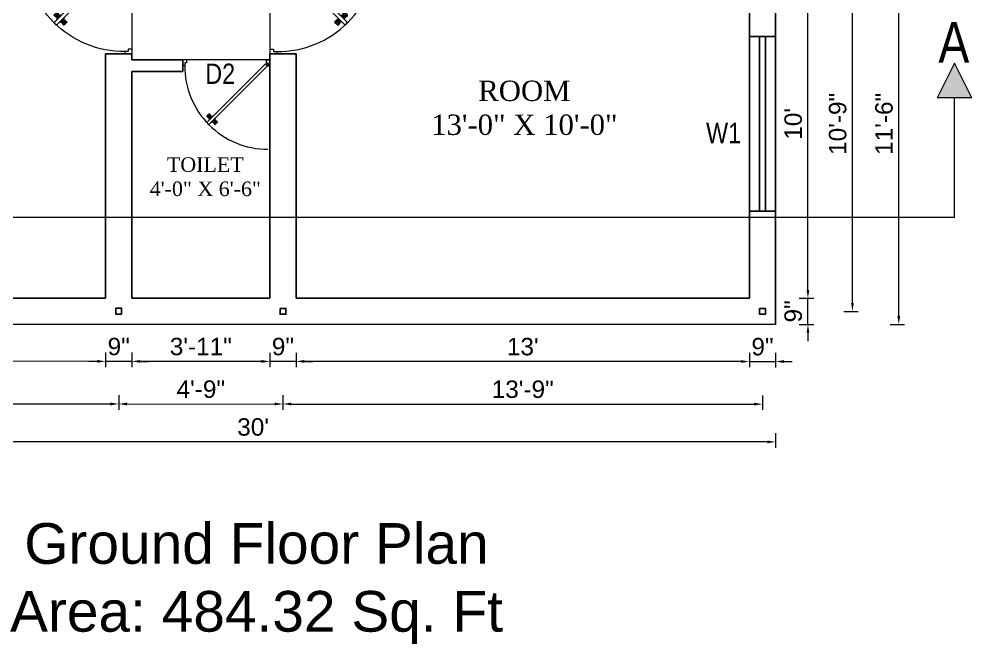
# Model space of a CAD drawing. Header units: inches. Extents: x 392906 to 410488, y -52747 to -40742.
# Drawn here: x 397845.9 to 398173.8, y -49480.3 to -49265.4 of the extents above; entities that cross this region are included whole.
import ezdxf

# ---------------------------------------------------------------- set-up
doc = ezdxf.new("R2010")
doc.units = ezdxf.units.IN
doc.header["$LTSCALE"] = 2
doc.header["$MEASUREMENT"] = 0
doc.header["$PDMODE"] = 34
doc.layers.get('0').update_dxf_attribs({"linetype": 'CONTINUOUS'})
doc.layers.get('DEFPOINTS').update_dxf_attribs({"color": 141, "linetype": 'CONTINUOUS'})
for name, color, linetype, lineweight in [('DOOR & WIN', 1, 'CONTINUOUS', 25), ('PUERTAS', 7, 'CONTINUOUS', 9), ('steps', 253, 'CONTINUOUS', 20)]:
    doc.layers.add(name, color=color, linetype=linetype, lineweight=lineweight)
doc.styles.add('Lettring Text', font='arial.ttf')
doc.styles.get("Standard").update_dxf_attribs({"font": 'ARIALN.TTF'})
doc.dimstyles.new('Copy of Standard', dxfattribs={"dimtxt": 6, "dimasz": 2.875, "dimexe": 2, "dimexo": 4, "dimgap": 2, "dimtad": 1, "dimdec": 0, "dimrnd": 1, "dimzin": 0, "dimdsep": 46, "dimlunit": 4, "dimtxsty": 'Lettring Text', "dimcen": 0.1, "dimclrd": 7, "dimclre": 7, "dimclrt": 7, "dimazin": 0, "dimtfac": 0.645, "dimtdec": 0, "dimtmove": 1, "dimatfit": 0, "dimfxl": 3, "dimfxlon": 1, "dimtfillclr": 256, "dimtolj": 1, "dimtzin": 0, "dimlwd": -1, "dimlwe": -1, "dimarcsym": 2})

# ---------------------------------------------------------------- blocks, each defined once
blk = doc.blocks.new('3ft')
at = {"layer": 'PUERTAS', "color": 6}
for p, q in [((1.01, 2.52), (25.23, 26.74)), ((26.05, 25.92), (25.23, 26.74)), ((26.05, 25.92), (1.77, 1.64)), ((0, 2.4), (0, 0)), ((0.72, 2.4), (0, 2.4)), ((1.6, 0), (0, 0)), ((0.72, 1.52), (0.72, 2.44)), ((0.8, 1.52), (0.72, 1.52)), ((0.8, 1.52), (0.8, 2.41)), ((0.8, 1.2), (0.8, 1.52)), ((1.6, 1.2), (0.8, 1.2)), ((1.57, 1.84), (0.94, 2.47)), ((1.63, 1.89), (0.97, 2.55)), ((1.63, 1.89), (1.57, 1.84)), ((1.77, 1.64), (1.57, 1.84)), ((1.6, 0), (1.6, 1.2)), ((34.4, 0), (34.4, 1.2)), ((34.4, 1.2), (35.2, 1.2)), ((34.4, 0), (36, 0)), ((35.2, 1.2), (35.2, 2.4)), ((35.2, 2.4), (36, 2.4)), ((36, 0), (36, 2.4))]:
    blk.add_line(p, q, dxfattribs=at)
at = {"layer": 'PUERTAS', "color": 1}
for p, q in [((21.67, 25.73), (22.17, 26.23)), ((21.7, 25.82), (22.14, 26.26)), ((22.58, 26.7), (22.14, 26.26)), ((22.67, 26.73), (22.17, 26.23)), ((22.61, 26.67), (22.58, 26.7)), ((23.45, 25.91), (22.79, 26.73)), ((22.49, 24.95), (21.67, 25.61)), ((21.73, 25.79), (21.7, 25.82)), ((22.6, 24.96), (23.02, 25.38)), ((22.61, 24.25), (22.92, 24.72)), ((22.62, 24.13), (22.61, 24.14)), ((22.7, 25.07), (22.71, 25.06)), ((22.82, 25.06), (23.08, 25.32)), ((22.94, 24.95), (22.83, 25.07)), ((22.92, 24.72), (22.92, 24.72)), ((22.93, 24.94), (23.19, 25.21)), ((22.93, 24.84), (22.93, 24.83)), ((23.44, 25.81), (23.02, 25.38)), ((23.34, 25.58), (23.08, 25.32)), ((23.46, 25.47), (23.19, 25.21)), ((23.33, 25.7), (23.34, 25.69)), ((23.45, 25.46), (23.33, 25.57)), ((23.44, 23.31), (23.45, 23.3)), ((23.56, 23.3), (24.03, 23.61)), ((23.57, 25.47), (23.57, 25.47)), ((24.15, 25.79), (23.68, 25.48)), ((23.68, 25.48), (23.68, 25.48)), ((24.03, 23.61), (24.03, 23.62)), ((24.14, 23.62), (24.14, 23.62)), ((24.25, 23.62), (24.51, 23.89)), ((24.27, 25.78), (24.26, 25.79)), ((24.26, 23.29), (24.69, 23.71)), ((24.26, 23.63), (24.37, 23.52)), ((24.26, 23.18), (24.92, 22.37)), ((24.37, 23.52), (24.63, 23.77)), ((24.37, 23.4), (24.37, 23.4)), ((24.78, 24.15), (24.51, 23.89)), ((24.89, 24.03), (24.63, 23.77)), ((25.11, 24.14), (24.69, 23.71)), ((24.77, 24.14), (24.88, 24.03)), ((24.79, 24.38), (24.78, 24.37)), ((24.78, 24.26), (24.78, 24.26)), ((25.1, 24.84), (24.79, 24.38)), ((25, 24.03), (25, 24.03)), ((25.09, 24.96), (25.1, 24.95)), ((25.22, 24.14), (26.03, 23.48)), ((26.04, 23.37), (25.54, 22.86)), ((26.01, 23.27), (25.57, 22.83)), ((25.98, 23.3), (26.01, 23.27)), ((25.04, 22.36), (25.54, 22.86)), ((25.1, 22.42), (25.13, 22.39)), ((25.13, 22.39), (25.57, 22.83))]:
    blk.add_line(p, q, dxfattribs=at)
at = {"layer": 'PUERTAS', "color": 8}
for p, q in [((22.13, 26.28), (21.98, 26.13)), ((22.13, 26.28), (22.27, 26.42)), ((22.29, 26.41), (22.27, 26.42)), ((23.16, 25.52), (22.34, 26.39)), ((23.3, 25.66), (22.5, 26.56)), ((23.41, 25.77), (22.65, 26.71)), ((23.46, 25.83), (22.72, 26.75)), ((22.57, 24.94), (21.65, 25.68)), ((22.63, 24.99), (21.69, 25.75)), ((22.74, 25.1), (21.84, 25.9)), ((22.88, 25.24), (22.01, 26.06)), ((22.69, 24.32), (23.02, 24.83)), ((22.95, 24.96), (22.84, 25.07)), ((22.98, 24.99), (22.86, 25.1)), ((23.03, 25.04), (22.91, 25.15)), ((22.91, 24.53), (23.1, 24.91)), ((23.11, 25.12), (22.99, 25.23)), ((23.13, 24.76), (23.18, 24.99)), ((23.28, 25.3), (23.17, 25.41)), ((23.36, 25.37), (23.25, 25.49)), ((23.31, 24.94), (23.28, 25.08)), ((23.41, 25.43), (23.3, 25.54)), ((23.46, 25.09), (23.32, 25.13)), ((23.44, 25.45), (23.33, 25.56)), ((23.64, 25.27), (23.41, 25.22)), ((23.87, 25.49), (23.49, 25.3)), ((24.08, 25.71), (23.57, 25.38)), ((23.63, 23.38), (24.14, 23.72)), ((23.84, 23.6), (24.22, 23.79)), ((24.07, 23.82), (24.3, 23.88)), ((24.25, 24), (24.39, 23.97)), ((24.25, 23.26), (24.99, 22.34)), ((24.27, 23.64), (24.38, 23.53)), ((24.3, 23.67), (24.41, 23.56)), ((24.3, 23.32), (25.06, 22.38)), ((24.35, 23.72), (24.46, 23.61)), ((24.4, 24.15), (24.43, 24.01)), ((24.41, 23.43), (25.2, 22.53)), ((24.43, 23.8), (24.54, 23.69)), ((24.58, 24.33), (24.52, 24.1)), ((24.55, 23.57), (25.37, 22.7)), ((24.6, 23.97), (24.72, 23.86)), ((24.8, 24.56), (24.61, 24.18)), ((25.02, 24.77), (24.68, 24.26)), ((24.68, 24.05), (24.79, 23.94)), ((24.73, 24.1), (24.85, 23.99)), ((24.76, 24.13), (24.87, 24.02)), ((24.83, 23.85), (25.7, 23.03)), ((24.97, 23.99), (25.87, 23.2)), ((25.08, 24.1), (26.02, 23.34)), ((25.14, 24.15), (26.06, 23.41)), ((25.58, 22.82), (25.73, 22.97)), ((25.72, 22.98), (25.73, 22.97)), ((25.58, 22.82), (25.43, 22.67)), ((0, 0), (36, 0))]:
    blk.add_line(p, q, dxfattribs=at)
at = {"layer": 'PUERTAS', "color": 2}
for p, q in [((21.99, 26.11), (21.98, 26.13)), ((25.42, 22.68), (25.43, 22.67))]:
    blk.add_line(p, q, dxfattribs=at)
at = {"layer": 'PUERTAS', "color": 6}
for radius in [0.155, 0.0752]:
    blk.add_circle((0.82, 2.56), radius, dxfattribs=at)
blk.add_arc((0.82, 2.56), 34.38, 359.7285, 90.0333, dxfattribs=at)
at = {"layer": 'PUERTAS', "color": 1}
for centre, start, end in [((22.73, 26.68), 38.9236, 135), ((22.54, 25.01), 231.0764, 315), ((22.67, 24.2), 135, 225), ((22.77, 25.12), 225, 315), ((22.99, 24.89), 135, 219.7428), ((22.87, 24.78), 315, 39.7428), ((23.28, 25.63), 315, 45), ((23.39, 25.86), 315, 38.9236), ((23.51, 23.36), 225, 315), ((23.51, 25.41), 50.2572, 135), ((23.62, 25.53), 230.2572, 315), ((24.09, 23.56), 50.2572, 135), ((24.2, 23.68), 230.2572, 315), ((24.2, 25.73), 45, 135), ((24.32, 23.23), 135, 218.9236), ((24.42, 23.46), 135, 225), ((24.84, 24.31), 135, 219.7428), ((24.72, 24.21), 315, 39.7428), ((24.94, 23.98), 45, 135), ((25.04, 24.89), 315, 45), ((25.17, 24.08), 51.0764, 135), ((25.98, 23.42), 315, 51.0764), ((24.98, 22.42), 218.9236, 315)]:
    blk.add_arc(centre, 0.08, start, end, dxfattribs=at)
blk = doc.blocks.new('*U199')
at = {"color": 3, "xscale": -1}
blk.add_blockref('3ft', (42, 0), dxfattribs=at)
blk = doc.blocks.new('2ft6in')
at = {"layer": 'PUERTAS', "color": 2}
for p, q in [((0.84, 2.1), (21.02, 22.28)), ((21.71, 21.6), (1.47, 1.37)), ((18.33, 21.76), (18.31, 21.77)), ((21.71, 21.6), (21.02, 22.28)), ((21.18, 18.9), (21.2, 18.89)), ((0, 2), (0, 0)), ((0.6, 2), (0, 2)), ((1.33, 0), (0, 0)), ((0.6, 1.26), (0.6, 2.04)), ((0.67, 1.26), (0.6, 1.26)), ((0.67, 1.26), (0.67, 2.01)), ((0.67, 1), (0.67, 1.26)), ((1.33, 1), (0.67, 1)), ((1.31, 1.53), (0.79, 2.06)), ((1.36, 1.58), (0.81, 2.12)), ((1.36, 1.58), (1.31, 1.53)), ((1.47, 1.37), (1.31, 1.53)), ((1.33, 0), (1.33, 1)), ((28.67, 0), (28.67, 1)), ((28.67, 1), (29.33, 1)), ((28.67, 0), (30, 0)), ((29.33, 1), (29.33, 2)), ((29.33, 2), (30, 2)), ((30, 0), (30, 2))]:
    blk.add_line(p, q, dxfattribs=at)
at = {"layer": 'PUERTAS', "color": 8}
for p, q in [((18.81, 20.78), (18.04, 21.4)), ((18.86, 20.83), (18.08, 21.46)), ((18.95, 20.92), (18.2, 21.58)), ((18.44, 21.9), (18.31, 21.77)), ((19.07, 21.03), (18.34, 21.72)), ((18.44, 21.9), (18.56, 22.02)), ((18.58, 22.01), (18.56, 22.02)), ((19.3, 21.26), (18.61, 22)), ((19.42, 21.38), (18.75, 22.14)), ((19.51, 21.48), (18.88, 22.26)), ((18.91, 20.27), (19.19, 20.69)), ((19.55, 21.53), (18.93, 22.3)), ((19.13, 20.8), (19.03, 20.9)), ((19.15, 20.82), (19.05, 20.92)), ((19.09, 20.44), (19.25, 20.76)), ((19.19, 20.87), (19.1, 20.96)), ((19.25, 20.93), (19.16, 21.02)), ((19.28, 20.63), (19.32, 20.83)), ((19.4, 21.08), (19.31, 21.17)), ((19.47, 21.15), (19.38, 21.24)), ((19.43, 20.78), (19.4, 20.9)), ((19.51, 21.19), (19.42, 21.28)), ((19.55, 20.91), (19.43, 20.94)), ((19.53, 21.21), (19.44, 21.3)), ((19.7, 21.06), (19.51, 21.01)), ((19.89, 21.24), (19.58, 21.08)), ((20.07, 21.42), (19.64, 21.15)), ((19.69, 19.49), (20.12, 19.76)), ((19.87, 19.67), (20.18, 19.83)), ((20.06, 19.85), (20.25, 19.9)), ((20.21, 20), (20.33, 19.97)), ((20.23, 19.7), (20.32, 19.61)), ((20.25, 19.72), (20.34, 19.63)), ((20.29, 19.76), (20.38, 19.67)), ((20.33, 20.13), (20.36, 20.01)), ((20.36, 19.83), (20.45, 19.74)), ((20.48, 20.28), (20.44, 20.08)), ((20.5, 19.98), (20.6, 19.89)), ((20.67, 20.47), (20.51, 20.15)), ((20.85, 20.64), (20.57, 20.22)), ((20.57, 20.04), (20.66, 19.95)), ((20.61, 20.09), (20.7, 19.99)), ((20.63, 20.11), (20.72, 20.01)), ((20.69, 19.87), (21.42, 19.19)), ((20.81, 19.99), (21.56, 19.33)), ((20.9, 20.08), (21.68, 19.45)), ((20.95, 20.13), (21.72, 19.51)), ((20.21, 19.38), (20.83, 18.61)), ((20.25, 19.43), (20.88, 18.65)), ((20.34, 19.53), (21, 18.77)), ((20.46, 19.64), (21.14, 18.91)), ((21.32, 19.01), (21.2, 18.89)), ((21.32, 19.01), (21.44, 19.14)), ((21.43, 19.15), (21.44, 19.14)), ((0, 0), (30, 0))]:
    blk.add_line(p, q, dxfattribs=at)
at = {"layer": 'PUERTAS', "color": 1}
for p, q in [((18.06, 21.44), (18.48, 21.86)), ((18.74, 20.79), (18.06, 21.34)), ((18.08, 21.51), (18.45, 21.88)), ((18.11, 21.49), (18.08, 21.51)), ((18.82, 22.25), (18.45, 21.88)), ((18.9, 22.28), (18.48, 21.86)), ((18.84, 22.23), (18.82, 22.25)), ((18.83, 20.8), (19.18, 21.15)), ((18.84, 20.21), (19.1, 20.6)), ((18.85, 20.11), (18.84, 20.12)), ((18.92, 20.89), (18.93, 20.88)), ((19.54, 21.59), (18.99, 22.27)), ((19.02, 20.88), (19.24, 21.1)), ((19.12, 20.8), (19.03, 20.89)), ((19.1, 20.7), (19.11, 20.69)), ((19.1, 20.6), (19.1, 20.6)), ((19.11, 20.79), (19.33, 21.01)), ((19.54, 21.5), (19.18, 21.15)), ((19.45, 21.31), (19.24, 21.1)), ((19.55, 21.22), (19.33, 21.01)), ((19.45, 21.41), (19.45, 21.41)), ((19.54, 21.22), (19.45, 21.31)), ((19.64, 21.23), (19.64, 21.23)), ((19.64, 19.42), (20.02, 19.67)), ((19.74, 21.24), (19.73, 21.23)), ((20.12, 21.49), (19.74, 21.24)), ((20.02, 19.67), (20.03, 19.68)), ((20.12, 19.68), (20.12, 19.68)), ((20.21, 19.69), (20.43, 19.9)), ((20.22, 21.48), (20.22, 21.49)), ((20.22, 19.41), (20.57, 19.76)), ((20.22, 19.69), (20.31, 19.6)), ((20.31, 19.6), (20.52, 19.81)), ((20.65, 20.12), (20.43, 19.9)), ((20.74, 20.03), (20.52, 19.81)), ((20.93, 20.11), (20.57, 19.76)), ((20.64, 20.11), (20.73, 20.02)), ((20.66, 20.31), (20.65, 20.31)), ((20.65, 20.21), (20.65, 20.22)), ((20.91, 20.7), (20.66, 20.31)), ((20.84, 20.02), (20.83, 20.03)), ((20.91, 20.8), (20.91, 20.79)), ((21.02, 20.12), (21.7, 19.57)), ((19.53, 19.43), (19.54, 19.42)), ((20.22, 19.32), (20.76, 18.64)), ((20.31, 19.5), (20.31, 19.5)), ((20.86, 18.63), (21.28, 19.05)), ((20.91, 18.68), (20.94, 18.66)), ((20.94, 18.66), (21.31, 19.03)), ((21.7, 19.47), (21.28, 19.05)), ((21.67, 19.4), (21.31, 19.03)), ((21.65, 19.42), (21.67, 19.4))]:
    blk.add_line(p, q, dxfattribs=at)
at = {"layer": 'PUERTAS', "color": 2}
for radius in [0.129, 0.0627]:
    blk.add_circle((0.68, 2.14), radius, dxfattribs=at)
at = {"layer": 'PUERTAS', "color": 8}
blk.add_arc((0.68, 2.14), 28.65, 359.7285, 90.0333, dxfattribs=at)
at = {"layer": 'PUERTAS', "color": 1}
for centre, start, end in [((18.78, 20.84), 231.0764, 315), ((18.89, 20.16), 135, 225), ((18.94, 22.23), 38.9236, 135), ((18.97, 20.93), 225, 315), ((19.16, 20.74), 135, 219.7428), ((19.06, 20.65), 315, 39.7428), ((19.4, 21.36), 315, 45), ((19.49, 21.55), 315, 38.9236), ((19.6, 21.18), 50.2572, 135), ((19.68, 21.28), 230.2572, 315), ((20.07, 19.63), 50.2572, 135), ((20.17, 21.44), 45, 135), ((20.16, 19.73), 230.2572, 315), ((20.7, 20.26), 135, 219.7428), ((20.6, 20.17), 315, 39.7428), ((20.78, 19.98), 45, 135), ((20.87, 20.75), 315, 45), ((20.98, 20.07), 51.0764, 135), ((19.59, 19.47), 225, 315), ((20.27, 19.36), 135, 218.9236), ((20.35, 19.55), 135, 225), ((20.82, 18.68), 218.9236, 315), ((21.65, 19.52), 315, 51.0764)]:
    blk.add_arc(centre, 0.0667, start, end, dxfattribs=at)
blk = doc.blocks.new('*U202')
at = {"color": 3}
blk.add_blockref('2ft6in', (0, 0), dxfattribs=at)
blk = doc.blocks.new('*D544')
at = {"layer": 'DEFPOINTS', "color": 0, "ltscale": 0.5, "transparency": 16777216}
for p in [(398097.21, -49370.44), (398106.21, -49370.45), (398106.21, -49383.19)]:
    blk.add_point(p, dxfattribs=at)
at = {"layer": 'steps', "color": 7, "ltscale": 0.5, "transparency": 16777216}
for p, q in [((398097.21, -49380.18), (398097.21, -49385.18)), ((398106.21, -49380.19), (398106.21, -49385.19)), ((398094.33, -49383.18), (398091.46, -49383.18)), ((398097.21, -49383.18), (398106.21, -49383.19)), ((398109.08, -49383.19), (398111.96, -49383.19))]:
    blk.add_line(p, q, dxfattribs=at)
for points in [[(398094.33, -49382.7), (398094.33, -49383.66), (398097.21, -49383.18)], [(398109.08, -49382.71), (398109.08, -49383.67), (398106.21, -49383.19)]]:
    blk.add_solid(points, dxfattribs=at)
at = {"layer": 'steps', "color": 7, "ltscale": 0.5, "transparency": 16777216, "insert": (398101.71, -49378.12), "char_height": 6, "attachment_point": 5, "rotation": 359.9867, "style": 'Lettring Text'}
blk.add_mtext('\\A1;9"', dxfattribs=at)
blk = doc.blocks.new('*D545')
at = {"layer": 'DEFPOINTS', "color": 0, "ltscale": 0.5, "transparency": 16777216}
for p in [(397941.21, -49361.41), (398097.21, -49370.44), (397941.21, -49383.15)]:
    blk.add_point(p, dxfattribs=at)
at = {"layer": 'steps', "color": 7, "ltscale": 0.5, "transparency": 16777216}
for p, q in [((397941.21, -49380.15), (397941.21, -49385.15)), ((398097.21, -49380.18), (398097.21, -49385.18)), ((398094.33, -49383.18), (397944.08, -49383.15))]:
    blk.add_line(p, q, dxfattribs=at)
for points in [[(397944.08, -49382.67), (397944.08, -49383.63), (397941.21, -49383.15)], [(398094.33, -49382.7), (398094.33, -49383.66), (398097.21, -49383.18)]]:
    blk.add_solid(points, dxfattribs=at)
at = {"layer": 'steps', "color": 7, "ltscale": 0.5, "transparency": 16777216, "insert": (398019.21, -49378.1), "char_height": 6, "attachment_point": 5, "rotation": 359.9867, "style": 'Lettring Text'}
blk.add_mtext("\\A1;13'", dxfattribs=at)
blk = doc.blocks.new('*D546')
at = {"layer": 'DEFPOINTS', "color": 0, "ltscale": 0.5, "transparency": 16777216}
for p in [(397932.21, -49361.41), (397941.21, -49361.41), (397932.21, -49383.15)]:
    blk.add_point(p, dxfattribs=at)
at = {"layer": 'steps', "color": 7, "ltscale": 0.5, "transparency": 16777216}
for p, q in [((397932.21, -49380.15), (397932.21, -49385.15)), ((397941.21, -49380.15), (397941.21, -49385.15)), ((397929.33, -49383.15), (397926.46, -49383.14)), ((397941.21, -49383.15), (397932.21, -49383.15)), ((397944.08, -49383.15), (397946.96, -49383.15))]:
    blk.add_line(p, q, dxfattribs=at)
for points in [[(397929.33, -49382.67), (397929.33, -49383.62), (397932.21, -49383.15)], [(397944.08, -49382.67), (397944.08, -49383.63), (397941.21, -49383.15)]]:
    blk.add_solid(points, dxfattribs=at)
at = {"layer": 'steps', "color": 7, "ltscale": 0.5, "transparency": 16777216, "insert": (397936.71, -49378.08), "char_height": 6, "attachment_point": 5, "rotation": 359.9867, "style": 'Lettring Text'}
blk.add_mtext('\\A1;9"', dxfattribs=at)
blk = doc.blocks.new('*D547')
at = {"layer": 'DEFPOINTS', "color": 0, "ltscale": 0.5, "transparency": 16777216}
for p in [(397884.71, -49361.41), (397932.21, -49361.41), (397884.71, -49383.13)]:
    blk.add_point(p, dxfattribs=at)
at = {"layer": 'steps', "color": 7, "ltscale": 0.5, "transparency": 16777216}
for p, q in [((397884.71, -49380.13), (397884.71, -49385.13)), ((397932.21, -49380.15), (397932.21, -49385.15)), ((397929.33, -49383.15), (397887.58, -49383.14))]:
    blk.add_line(p, q, dxfattribs=at)
for points in [[(397887.58, -49382.66), (397887.58, -49383.61), (397884.71, -49383.13)], [(397929.33, -49382.67), (397929.33, -49383.62), (397932.21, -49383.15)]]:
    blk.add_solid(points, dxfattribs=at)
at = {"layer": 'steps', "color": 7, "ltscale": 0.5, "transparency": 16777216, "insert": (397908.46, -49378.07), "char_height": 6, "attachment_point": 5, "rotation": 359.9867, "style": 'Lettring Text'}
blk.add_mtext('\\A1;3\'-11"', dxfattribs=at)
blk = doc.blocks.new('*D548')
at = {"layer": 'DEFPOINTS', "color": 0, "ltscale": 0.5, "transparency": 16777216}
for p in [(397875.71, -49361.4), (397884.71, -49361.41), (397875.71, -49383.13)]:
    blk.add_point(p, dxfattribs=at)
at = {"layer": 'steps', "color": 7, "ltscale": 0.5, "transparency": 16777216}
for p, q in [((397875.71, -49380.13), (397875.71, -49385.13)), ((397884.71, -49380.13), (397884.71, -49385.13)), ((397872.83, -49383.13), (397869.96, -49383.13)), ((397884.71, -49383.13), (397875.71, -49383.13)), ((397887.58, -49383.14), (397890.46, -49383.14))]:
    blk.add_line(p, q, dxfattribs=at)
for points in [[(397872.83, -49382.65), (397872.83, -49383.61), (397875.71, -49383.13)], [(397887.58, -49382.66), (397887.58, -49383.61), (397884.71, -49383.13)]]:
    blk.add_solid(points, dxfattribs=at)
at = {"layer": 'steps', "color": 7, "ltscale": 0.5, "transparency": 16777216, "insert": (397880.21, -49378.07), "char_height": 6, "attachment_point": 5, "rotation": 359.9867, "style": 'Lettring Text'}
blk.add_mtext('\\A1;9"', dxfattribs=at)
blk = doc.blocks.new('*D549')
at = {"layer": 'DEFPOINTS', "color": 0, "ltscale": 0.5, "transparency": 16777216}
for p in [(397754.92, -49361.36), (397875.71, -49361.4), (397754.91, -49383.1)]:
    blk.add_point(p, dxfattribs=at)
at = {"layer": 'steps', "color": 7, "ltscale": 0.5, "transparency": 16777216}
for p, q in [((397754.92, -49380.1), (397754.91, -49385.1)), ((397875.71, -49380.13), (397875.71, -49385.13)), ((397872.83, -49383.13), (397757.79, -49383.11))]:
    blk.add_line(p, q, dxfattribs=at)
for points in [[(397757.79, -49382.63), (397757.79, -49383.58), (397754.91, -49383.1)], [(397872.83, -49382.65), (397872.83, -49383.61), (397875.71, -49383.13)]]:
    blk.add_solid(points, dxfattribs=at)
at = {"layer": 'steps', "color": 7, "ltscale": 0.5, "transparency": 16777216, "insert": (397815.31, -49378.06), "char_height": 6, "attachment_point": 5, "rotation": 359.9867, "style": 'Lettring Text'}
blk.add_mtext('\\A1;10\'-1"', dxfattribs=at)
blk = doc.blocks.new('*D551')
at = {"layer": 'DEFPOINTS', "color": 0, "ltscale": 0.5, "transparency": 16777216}
for p in [(397750.8, -49365.86), (397880.21, -49365.89), (397880.2, -49397.79)]:
    blk.add_point(p, dxfattribs=at)
at = {"layer": 'steps', "color": 7, "ltscale": 0.5, "transparency": 16777216}
for p, q in [((397750.79, -49394.76), (397750.79, -49399.76)), ((397880.2, -49394.79), (397880.2, -49399.79)), ((397753.67, -49397.76), (397877.33, -49397.79))]:
    blk.add_line(p, q, dxfattribs=at)
for points in [[(397753.67, -49397.28), (397753.67, -49398.24), (397750.79, -49397.76)], [(397877.33, -49397.31), (397877.33, -49398.27), (397880.2, -49397.79)]]:
    blk.add_solid(points, dxfattribs=at)
at = {"layer": 'steps', "color": 7, "ltscale": 0.5, "transparency": 16777216, "insert": (397815.5, -49392.71), "char_height": 6, "attachment_point": 5, "rotation": 359.9867, "style": 'Lettring Text'}
blk.add_mtext('\\A1;10\'-9"', dxfattribs=at)
blk = doc.blocks.new('*D552')
at = {"layer": 'DEFPOINTS', "color": 0, "ltscale": 0.5, "transparency": 16777216}
for p in [(397880.21, -49365.89), (397936.71, -49365.91), (397936.7, -49397.8)]:
    blk.add_point(p, dxfattribs=at)
at = {"layer": 'steps', "color": 7, "ltscale": 0.5, "transparency": 16777216}
for p, q in [((397880.2, -49394.79), (397880.2, -49399.79)), ((397936.7, -49394.8), (397936.7, -49399.8)), ((397883.08, -49397.79), (397933.83, -49397.8))]:
    blk.add_line(p, q, dxfattribs=at)
for points in [[(397883.08, -49397.31), (397883.08, -49398.27), (397880.2, -49397.79)], [(397933.83, -49397.32), (397933.83, -49398.28), (397936.7, -49397.8)]]:
    blk.add_solid(points, dxfattribs=at)
at = {"layer": 'steps', "color": 7, "ltscale": 0.5, "transparency": 16777216, "insert": (397908.45, -49392.73), "char_height": 6, "attachment_point": 5, "rotation": 359.9867, "style": 'Lettring Text'}
blk.add_mtext('\\A1;4\'-9"', dxfattribs=at)
blk = doc.blocks.new('*D553')
at = {"layer": 'DEFPOINTS', "color": 0, "ltscale": 0.5, "transparency": 16777216}
for p in [(397936.71, -49365.91), (398101.71, -49365.94), (398101.7, -49397.84)]:
    blk.add_point(p, dxfattribs=at)
at = {"layer": 'steps', "color": 7, "ltscale": 0.5, "transparency": 16777216}
for p, q in [((397936.7, -49394.8), (397936.7, -49399.8)), ((398101.7, -49394.84), (398101.7, -49399.84)), ((397939.58, -49397.8), (398098.83, -49397.84))]:
    blk.add_line(p, q, dxfattribs=at)
for points in [[(397939.58, -49397.32), (397939.58, -49398.28), (397936.7, -49397.8)], [(398098.83, -49397.36), (398098.83, -49398.32), (398101.7, -49397.84)]]:
    blk.add_solid(points, dxfattribs=at)
at = {"layer": 'steps', "color": 7, "ltscale": 0.5, "transparency": 16777216, "insert": (398019.2, -49392.76), "char_height": 6, "attachment_point": 5, "rotation": 359.9867, "style": 'Lettring Text'}
blk.add_mtext('\\A1;13\'-9"', dxfattribs=at)
blk = doc.blocks.new('*D554')
at = {"layer": 'DEFPOINTS', "color": 0, "ltscale": 0.5, "transparency": 16777216}
for p in [(397746.68, -49370.36), (398106.21, -49370.45), (397746.67, -49410.75)]:
    blk.add_point(p, dxfattribs=at)
at = {"layer": 'steps', "color": 7, "ltscale": 0.5, "transparency": 16777216}
for p, q in [((397746.67, -49407.75), (397746.67, -49412.75)), ((398106.2, -49407.83), (398106.2, -49412.83)), ((398103.33, -49410.83), (397749.54, -49410.75))]:
    blk.add_line(p, q, dxfattribs=at)
for points in [[(397749.54, -49410.27), (397749.54, -49411.23), (397746.67, -49410.75)], [(398103.33, -49410.35), (398103.33, -49411.31), (398106.2, -49410.83)]]:
    blk.add_solid(points, dxfattribs=at)
at = {"layer": 'steps', "color": 7, "ltscale": 0.5, "transparency": 16777216, "insert": (397926.44, -49405.73), "char_height": 6, "attachment_point": 5, "rotation": 359.9867, "style": 'Lettring Text'}
blk.add_mtext("\\A1;30'", dxfattribs=at)
blk = doc.blocks.new('*D559')
at = {"layer": 'DEFPOINTS', "color": 0, "ltscale": 0.5, "transparency": 16777216}
for p in [(397941.21, -49098.57), (397932.21, -49232.41), (397941.21, -49277.41)]:
    blk.add_point(p, dxfattribs=at)
at = {"layer": 'steps', "color": 7, "ltscale": 0.5, "transparency": 16777216}
for p, q in [((397932.21, -49101.57), (397932.21, -49096.57)), ((397941.21, -49101.57), (397941.21, -49096.57)), ((397929.34, -49098.57), (397926.46, -49098.57)), ((397932.21, -49098.57), (397941.21, -49098.57)), ((397944.09, -49098.57), (397946.96, -49098.57))]:
    blk.add_line(p, q, dxfattribs=at)
for points in [[(397929.34, -49098.09), (397929.34, -49099.05), (397932.21, -49098.57)], [(397944.09, -49098.09), (397944.09, -49099.05), (397941.21, -49098.57)]]:
    blk.add_solid(points, dxfattribs=at)
at = {"layer": 'steps', "color": 7, "ltscale": 0.5, "transparency": 16777216, "insert": (397936.71, -49093.51), "char_height": 6, "attachment_point": 5, "style": 'Lettring Text'}
blk.add_mtext('\\A1;9"', dxfattribs=at)
blk = doc.blocks.new('*D560')
at = {"layer": 'DEFPOINTS', "color": 0, "ltscale": 0.5, "transparency": 16777216}
for p in [(398097.21, -49098.57), (398097.21, -49241.45), (397941.21, -49277.41)]:
    blk.add_point(p, dxfattribs=at)
at = {"layer": 'steps', "color": 7, "ltscale": 0.5, "transparency": 16777216}
for p, q in [((397941.21, -49101.57), (397941.21, -49096.57)), ((398097.21, -49101.57), (398097.21, -49096.57)), ((397944.09, -49098.57), (398094.34, -49098.57))]:
    blk.add_line(p, q, dxfattribs=at)
for points in [[(397944.09, -49098.09), (397944.09, -49099.05), (397941.21, -49098.57)], [(398094.34, -49098.09), (398094.34, -49099.05), (398097.21, -49098.57)]]:
    blk.add_solid(points, dxfattribs=at)
at = {"layer": 'steps', "color": 7, "ltscale": 0.5, "transparency": 16777216, "insert": (398019.21, -49093.51), "char_height": 6, "attachment_point": 5, "style": 'Lettring Text'}
blk.add_mtext("\\A1;13'", dxfattribs=at)
blk = doc.blocks.new('*D575')
at = {"layer": 'DEFPOINTS', "color": 0, "ltscale": 0.5, "transparency": 16777216}
for p in [(398097.21, -49361.45), (398117.34, -49361.45), (398097.21, -49370.44)]:
    blk.add_point(p, dxfattribs=at)
at = {"layer": 'steps', "color": 7, "ltscale": 0.5, "transparency": 16777216}
for p, q in [((398117.34, -49358.57), (398117.34, -49355.7)), ((398114.34, -49361.45), (398119.34, -49361.45)), ((398117.34, -49370.44), (398117.34, -49361.45)), ((398114.34, -49370.44), (398119.34, -49370.44)), ((398117.34, -49373.32), (398117.34, -49376.19))]:
    blk.add_line(p, q, dxfattribs=at)
for points in [[(398116.86, -49358.57), (398117.82, -49358.57), (398117.34, -49361.45)], [(398116.86, -49373.32), (398117.82, -49373.32), (398117.34, -49370.44)]]:
    blk.add_solid(points, dxfattribs=at)
at = {"layer": 'steps', "color": 7, "ltscale": 0.5, "transparency": 16777216, "insert": (398112.28, -49365.94), "char_height": 6, "attachment_point": 5, "rotation": 90, "style": 'Lettring Text'}
blk.add_mtext('\\A1;9"', dxfattribs=at)
blk = doc.blocks.new('*D576')
at = {"layer": 'DEFPOINTS', "color": 0, "ltscale": 0.5, "transparency": 16777216}
for p in [(398097.24, -49241.45), (398117.34, -49241.45), (398097.21, -49361.45)]:
    blk.add_point(p, dxfattribs=at)
at = {"layer": 'steps', "color": 7, "ltscale": 0.5, "transparency": 16777216}
for p, q in [((398114.34, -49241.45), (398119.34, -49241.45)), ((398117.34, -49358.57), (398117.34, -49244.32)), ((398114.34, -49361.45), (398119.34, -49361.45))]:
    blk.add_line(p, q, dxfattribs=at)
for points in [[(398116.86, -49244.32), (398117.82, -49244.32), (398117.34, -49241.45)], [(398116.86, -49358.57), (398117.82, -49358.57), (398117.34, -49361.45)]]:
    blk.add_solid(points, dxfattribs=at)
at = {"layer": 'steps', "color": 7, "ltscale": 0.5, "transparency": 16777216, "insert": (398112.28, -49301.45), "char_height": 6, "attachment_point": 5, "rotation": 90, "style": 'Lettring Text'}
blk.add_mtext("\\A1;10'", dxfattribs=at)
blk = doc.blocks.new('*D580')
at = {"layer": 'DEFPOINTS', "color": 0, "ltscale": 0.5, "transparency": 16777216}
for p in [(398101.71, -49236.95), (398132.65, -49236.95), (398101.71, -49365.94)]:
    blk.add_point(p, dxfattribs=at)
at = {"layer": 'steps', "color": 7, "ltscale": 0.5, "transparency": 16777216}
for p, q in [((398129.65, -49236.95), (398134.65, -49236.95)), ((398132.65, -49363.07), (398132.65, -49239.82)), ((398129.65, -49365.94), (398134.65, -49365.94))]:
    blk.add_line(p, q, dxfattribs=at)
for points in [[(398132.17, -49239.82), (398133.13, -49239.82), (398132.65, -49236.95)], [(398132.17, -49363.07), (398133.13, -49363.07), (398132.65, -49365.94)]]:
    blk.add_solid(points, dxfattribs=at)
at = {"layer": 'steps', "color": 7, "ltscale": 0.5, "transparency": 16777216, "insert": (398127.59, -49301.45), "char_height": 6, "attachment_point": 5, "rotation": 90, "style": 'Lettring Text'}
blk.add_mtext('\\A1;10\'-9"', dxfattribs=at)
blk = doc.blocks.new('*D582')
at = {"layer": 'DEFPOINTS', "color": 0, "ltscale": 0.5, "transparency": 16777216}
for p in [(398106.21, -49232.45), (398148.59, -49232.45), (398106.21, -49370.45)]:
    blk.add_point(p, dxfattribs=at)
at = {"layer": 'steps', "color": 7, "ltscale": 0.5, "transparency": 16777216}
for p, q in [((398145.59, -49232.45), (398150.59, -49232.45)), ((398148.59, -49367.57), (398148.59, -49235.32)), ((398145.59, -49370.45), (398150.59, -49370.45))]:
    blk.add_line(p, q, dxfattribs=at)
for points in [[(398148.11, -49235.32), (398149.07, -49235.32), (398148.59, -49232.45)], [(398148.11, -49367.57), (398149.07, -49367.57), (398148.59, -49370.45)]]:
    blk.add_solid(points, dxfattribs=at)
at = {"layer": 'steps', "color": 7, "ltscale": 0.5, "transparency": 16777216, "insert": (398143.53, -49301.45), "char_height": 6, "attachment_point": 5, "rotation": 90, "style": 'Lettring Text'}
blk.add_mtext('\\A1;11\'-6"', dxfattribs=at)

msp = doc.modelspace()

# ---------------------------------------------------------------- hatches: boundary and pattern name
at = {"linetype": 'ByBlock', "lineweight": 5}
msp.add_hatch(color=7, dxfattribs=at).paths.add_polyline_path([(398167.76, -49280.54), (398173.76, -49292.54), (398161.76, -49292.54)])

# ---------------------------------------------------------------- linework, layer by layer
at = {"ltscale": 0.5}
for p, q in [((398106.21, -49370.45), (398106.21, -49232.45)), ((398097.21, -49361.45), (398097.21, -49241.45)), ((398106.21, -49271.45), (398097.21, -49271.45)), ((398100.71, -49331.45), (398100.71, -49271.45)), ((398102.71, -49331.45), (398102.71, -49271.45)), ((397875.71, -49361.4), (397875.71, -49277.4)), ((397884.71, -49277.4), (397875.71, -49277.4)), ((397884.71, -49279.4), (397884.71, -49277.4)), ((397902.23, -49279.4), (397884.71, -49279.4)), ((397902.23, -49279.4), (397902.23, -49283.4)), ((397932.21, -49279.41), (397932.21, -49277.41)), ((397941.21, -49277.41), (397932.21, -49277.41)), ((397932.21, -49361.41), (397932.21, -49279.4)), ((397941.21, -49361.41), (397941.21, -49277.41)), ((398097.23, -49277.45), (398097.21, -49277.45)), ((397902.23, -49283.4), (397884.71, -49283.4)), ((397884.71, -49361.4), (397884.71, -49283.4)), ((398106.21, -49331.45), (398097.21, -49331.45)), ((397875.71, -49361.4), (397745.88, -49361.36)), ((397932.21, -49361.41), (397884.71, -49361.4)), ((398097.21, -49361.45), (397941.21, -49361.41)), ((398106.21, -49370.45), (397746.68, -49370.36))]:
    msp.add_line(p, q, dxfattribs=at)
at = {"color": 7, "linetype": 'ByBlock', "lineweight": 5}
for p, q in [((398167.76, -49280.54), (398161.76, -49292.54)), ((398173.76, -49292.54), (398167.76, -49280.54)), ((398173.76, -49292.54), (398161.76, -49292.54)), ((398167.76, -49333.71), (398167.76, -49292.54)), ((398167.76, -49333.71), (397673.44, -49333.71))]:
    msp.add_line(p, q, dxfattribs=at)
at = {"ltscale": 0.5}
for points in [[(397879.21, -49364.89), (397881.21, -49364.89), (397881.21, -49366.89), (397879.21, -49366.89)], [(397935.71, -49364.91), (397937.71, -49364.91), (397937.71, -49366.91), (397935.71, -49366.91)], [(398100.71, -49364.94), (398102.71, -49364.94), (398102.71, -49366.94), (398100.71, -49366.94)]]:
    msp.add_lwpolyline(points, close=True, dxfattribs=at)

# ---------------------------------------------------------------- block references
at = {"layer": 'DOOR & WIN'}
for name, p, rotation in [('*U199', (397884.71, -49283.4), 90.00000000000001), ('*U202', (397932.23, -49279.4), 180)]:
    msp.add_blockref(name, p, dxfattribs=dict(at, rotation=rotation))
at = {"layer": 'DOOR & WIN', "xscale": -1, "rotation": 270}
msp.add_blockref('*U199', (397932.21, -49283.41), dxfattribs=at)

# ---------------------------------------------------------------- texts
at = {"color": 7, "linetype": 'ByBlock', "lineweight": 5, "char_height": 14}
for s, insert, width, attachment_point in [('A', (398172.88, -49266.44), 26.5803, 3), ('{\\fArial CE|b0|i0|c238|p34;Ground Floor Plan\\PArea: \\fArial CE|b0|i0|c0|p34;484.32\\fArial CE|b0|i0|c238|p34; Sq. Ft}', (397927.61, -49459.55), 235.547, 5)]:
    msp.add_mtext(s, dxfattribs=dict(at, insert=insert, width=width, attachment_point=attachment_point))
at = {"layer": 'steps', "color": 7, "ltscale": 0.3, "insert": (397915.12, -49280.71), "char_height": 7, "attachment_point": 2}
msp.add_mtext_dynamic_manual_height_columns('D2', width=18.6213, gutter_width=40, heights=[0], dxfattribs=at)
at = {"layer": 'steps', "color": 7, "ltscale": 0.3}
for s, insert, char_height, width, attachment_point in [('{\\fTimes New Roman|b0|i0|c0|p18;ROOM\\P13\'-0" X 10\'-0"}', (398019.77, -49286.58), 7, 67.6616, 2), ('W1', (398088.31, -49308.09), 7, 18.6213, 8), ('{\\fTimes New Roman|b0|i0|c0|p18;TOILET\\P4\'-0" X 6\'-6"}', (397910, -49312.95), 5, 67.6616, 2)]:
    msp.add_mtext(s, dxfattribs=dict(at, insert=insert, char_height=char_height, width=width, attachment_point=attachment_point))

# ---------------------------------------------------------------- dimensions: what is measured, and where the dimension line sits
at = {"layer": 'steps', "ltscale": 0.5}
dim = msp.add_linear_dim(base=(397941.21, -49098.57), p1=(397932.21, -49232.41), p2=(397941.21, -49277.41), dimstyle='Copy of Standard', dxfattribs=at)
dim.commit()
dim.dimension.update_dxf_attribs({"geometry": '*D559', "text_midpoint": (397936.71, -49098.57), "dimtype": 160})
dim = msp.add_linear_dim(base=(398097.21, -49098.57), p1=(397941.21, -49277.41), p2=(398097.21, -49241.45), dimstyle='Copy of Standard', dxfattribs=at)
dim.commit()
dim.dimension.update_dxf_attribs({"geometry": '*D560', "text_midpoint": (398019.21, -49093.51)})
for base, p1, p2, angle, picture, middle in [((398148.59, -49232.45), (398106.21, -49370.45), (398106.21, -49232.45), 90, '*D582', (398143.53, -49301.45)), ((398132.65, -49236.95), (398101.71, -49365.94), (398101.71, -49236.95), 90, '*D580', (398127.59, -49301.45)), ((398117.34, -49241.45), (398097.21, -49361.45), (398097.24, -49241.45), 90, '*D576', (398112.28, -49301.45)), ((397754.91, -49383.1), (397875.71, -49361.4), (397754.92, -49361.36), 179.9867, '*D549', (397815.31, -49378.06)), ((397884.71, -49383.13), (397932.21, -49361.41), (397884.71, -49361.41), 179.9867, '*D547', (397908.46, -49378.07)), ((397941.21, -49383.15), (398097.21, -49370.44), (397941.21, -49361.41), 179.9867, '*D545', (398019.21, -49378.1)), ((397936.7, -49397.8), (397880.21, -49365.89), (397936.71, -49365.91), 179.9867, '*D552', (397908.45, -49392.73)), ((398101.7, -49397.84), (397936.71, -49365.91), (398101.71, -49365.94), 179.9867, '*D553', (398019.2, -49392.76))]:
    dim = msp.add_linear_dim(base=base, p1=p1, p2=p2, angle=angle, dimstyle='Copy of Standard', dxfattribs=at)
    dim.commit()
    dim.dimension.update_dxf_attribs({"geometry": picture, "text_midpoint": middle})
for base, p1, p2, angle, picture, middle, dimtype in [((398117.34, -49361.45), (398097.21, -49370.44), (398097.21, -49361.45), 90, '*D575', (398117.34, -49365.94), 160), ((397875.71, -49383.13), (397884.71, -49361.41), (397875.71, -49361.4), 179.9867, '*D548', (397880.21, -49383.13), 160), ((397932.21, -49383.15), (397941.21, -49361.41), (397932.21, -49361.41), 179.9867, '*D546', (397936.71, -49383.15), 160), ((398106.21, -49383.19), (398097.21, -49370.44), (398106.21, -49370.45), 359.9867, '*D544', (398101.71, -49383.19), 161)]:
    dim = msp.add_linear_dim(base=base, p1=p1, p2=p2, angle=angle, dimstyle='Copy of Standard', dxfattribs=at)
    dim.commit()
    dim.dimension.update_dxf_attribs({"geometry": picture, "text_midpoint": middle, "dimtype": dimtype})
for p1, p2, distance, picture, middle in [((397750.8, -49365.86), (397880.21, -49365.89), -31.9, '*D551', (397815.5, -49392.71)), ((398106.21, -49370.45), (397746.68, -49370.36), 40.39, '*D554', (397926.44, -49405.73))]:
    dim = msp.add_aligned_dim(p1=p1, p2=p2, distance=distance, dimstyle='Copy of Standard', dxfattribs=at)
    dim.commit()
    dim.dimension.update_dxf_attribs({"geometry": picture, "text_midpoint": middle})

doc.saveas('drawing.dxf')
